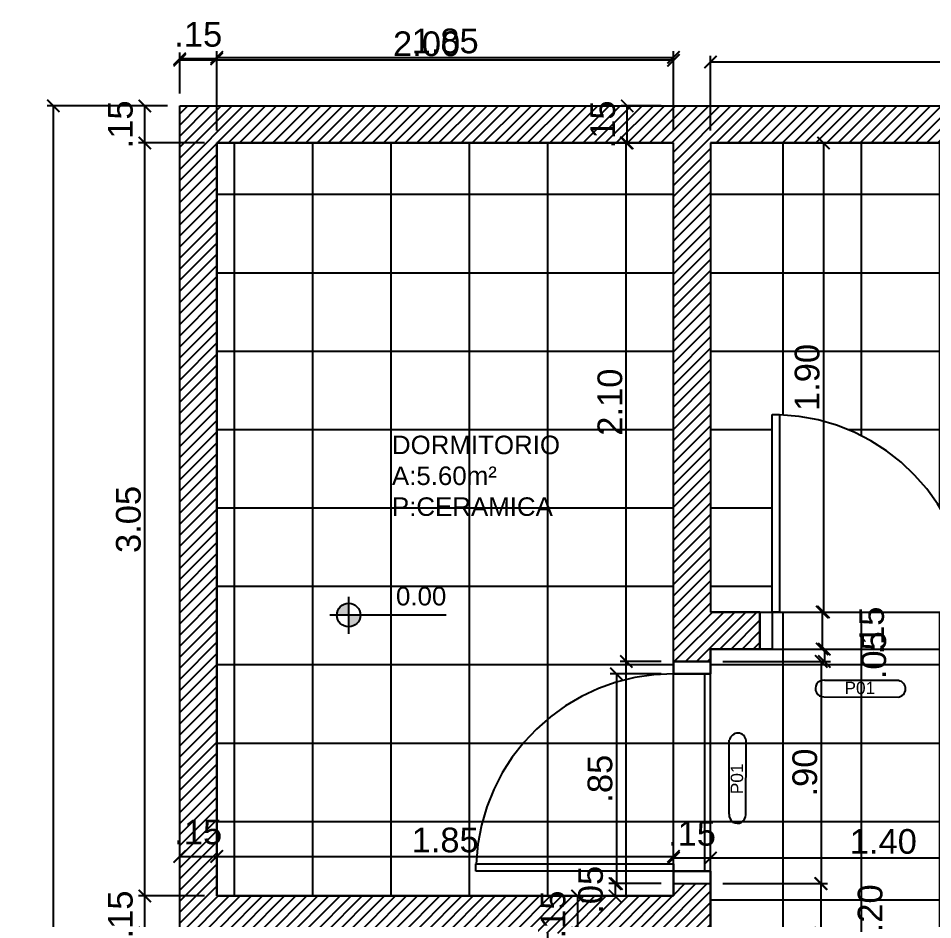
# Model space of a CAD drawing. Header units: millimetres. Extents: x 1336 to 452562, y -55875 to 2212.
# Drawn here: x 452533.615 to 452537.319, y -55857.214 to -55853.563 of the extents above; entities that cross this region are included whole.
import ezdxf

# ---------------------------------------------------------------- set-up
doc = ezdxf.new("R2010")
doc.units = ezdxf.units.MM
doc.linetypes.add('DASHED2', pattern=[9.525, 6.35, -3.175])
for name, color, linetype in [('A_0.1', 1, 'Continuous'), ('A_0.3', 3, 'Continuous'), ('A_0.5', 5, 'Continuous'), ('B_Cotas                 11', 11, 'Continuous'), ('B_Projecao P       153', 153, 'DASHED2'), ('Z_ARQ-TEXTO3', 7, 'Continuous')]:
    doc.layers.add(name, color=color, linetype=linetype)
doc.styles.add('Annotative', font='arial.ttf')
doc.styles.add('Romans', font='aehalf.shx')
doc.dimstyles.new('1-50', dxfattribs={"dimscale": 0.5, "dimtxt": 0.2, "dimasz": 0.1, "dimexe": 0.05, "dimexo": 0.1, "dimgap": 0.03, "dimtad": 1, "dimzin": 5, "dimdsep": 46, "dimtxsty": 'Annotative', "dimblk": 'ARCHTICK', "dimcen": 0, "dimclrd": 256, "dimclre": 256, "dimclrt": 250, "dimadec": 0, "dimazin": 0, "dimtfac": 1, "dimtofl": 0, "dimtmove": 2, "dimatfit": 3, "dimldrblk": 'ARCHTICK', "dimfxl": 0.04, "dimtolj": 1, "dimtzin": 1, "dimarcsym": 0})
pattern_1 = [(0, (451180.03478, -57487.49628), (0, 0.3175), []), (90, (451180.03478, -57487.49628), (-0.3175, 2e-17), [])]

# ---------------------------------------------------------------- blocks, each defined once
blk = doc.blocks.new('Porta 80cm')
at = {"layer": 'A_0.1'}
for p, q in [((1345.7613, 1623.4302), (1346.5613, 1623.4302)), ((1345.7613, 1623.2802), (1346.5613, 1623.2802))]:
    blk.add_line(p, q, dxfattribs=at)
at = {"layer": 'A_0.3'}
for p, q in [((1345.7613, 1623.4302), (1345.7613, 1624.2302)), ((1345.7913, 1624.2302), (1345.7913, 1623.4302))]:
    blk.add_line(p, q, dxfattribs=at)
for points in [[(1345.7113, 1623.4302), (1345.7613, 1623.4302), (1345.7613, 1623.2802), (1345.7113, 1623.2802)], [(1346.6113, 1623.4302), (1346.5613, 1623.4302), (1346.5613, 1623.2802), (1346.6113, 1623.2802)]]:
    blk.add_lwpolyline(points, dxfattribs=at)
at = {"layer": 'B_Projecao P       153'}
blk.add_arc((1345.7613, 1623.4302), 0.8, 0, 87.8509, dxfattribs=at)
blk = doc.blocks.new('Porta C')
at = {"layer": 'A_0.3'}
for p, q in [((1352.0113, 1630.3602), (1352.0113, 1630.3302)), ((1352.8113, 1630.3302), (1352.8113, 1630.3602))]:
    blk.add_line(p, q, dxfattribs=at)
at = {"layer": 'A_0.5', "xscale": -1, "rotation": 270}
blk.add_blockref('Porta 80cm', (-271.4189, 284.5689), dxfattribs=at)
blk = doc.blocks.new('Nivel Piso')
at = {"layer": 'B_Cotas                 11'}
h = blk.add_hatch(color=256, dxfattribs=at)
h.dxf.hatch_style = 1
h.paths.add_polyline_path([(735.288, 589.905, 0.414214), (734.331, 588.949), (735.288, 588.949)])
h.paths.add_polyline_path([(736.244, 588.949), (735.288, 588.949), (735.288, 587.992, 0.414214)])
for p, q in [((735.288, 590.418), (735.288, 587.433)), ((743.199, 588.949), (733.772, 588.949))]:
    blk.add_line(p, q, dxfattribs=at)
blk.add_circle((735.288, 588.949), 0.956, dxfattribs=at)
blk = doc.blocks.new('_ArchTick')
at = {"color": 0, "linetype": 'ByBlock', "const_width": 0.15}
blk.add_lwpolyline([(-0.5, -0.5), (0.5, 0.5)], dxfattribs=at)
blk = doc.blocks.new('*D678')
at = {"layer": 'A_0.1', "lineweight": -2, "transparency": 16777216}
for p, q in [((452534.3686, -55857.1181), (452534.1021, -55857.1181)), ((452534.1271, -55857.2681), (452534.1271, -55857.1181)), ((452534.3686, -55857.2681), (452534.1021, -55857.2681))]:
    blk.add_line(p, q, dxfattribs=at)
at = {"layer": 'Defpoints', "color": 0, "transparency": 16777216}
for p in [(452534.1271, -55857.1181), (452534.4186, -55857.1181), (452534.4186, -55857.2681)]:
    blk.add_point(p, dxfattribs=at)
at = {"layer": 'A_0.1', "lineweight": -2, "transparency": 16777216, "xscale": 0.05, "yscale": 0.05, "zscale": 0.05}
for p, rotation in [((452534.1271, -55857.1181), 90), ((452534.1271, -55857.2681), 270)]:
    blk.add_blockref('_ArchTick', p, dxfattribs=dict(at, rotation=rotation))
at = {"layer": 'A_0.1', "color": 250, "transparency": 16777216, "insert": (452534.0285, -55857.1931), "char_height": 0.1, "attachment_point": 5, "rotation": 90, "style": 'Annotative'}
blk.add_mtext('\\A1;.15', dxfattribs=at)
blk = doc.blocks.new('*D679')
at = {"layer": 'A_0.1', "lineweight": -2, "transparency": 16777216}
for p, q in [((452534.3686, -55854.0681), (452534.1021, -55854.0681)), ((452534.1271, -55857.1181), (452534.1271, -55854.0681)), ((452534.3686, -55857.1181), (452534.1021, -55857.1181))]:
    blk.add_line(p, q, dxfattribs=at)
at = {"layer": 'Defpoints', "color": 0, "transparency": 16777216}
for p in [(452534.1271, -55854.0681), (452534.4186, -55854.0681), (452534.4186, -55857.1181)]:
    blk.add_point(p, dxfattribs=at)
at = {"layer": 'A_0.1', "lineweight": -2, "transparency": 16777216, "xscale": 0.05, "yscale": 0.05, "zscale": 0.05}
for p, rotation in [((452534.1271, -55854.0681), 90), ((452534.1271, -55857.1181), 270)]:
    blk.add_blockref('_ArchTick', p, dxfattribs=dict(at, rotation=rotation))
at = {"layer": 'A_0.1', "color": 250, "transparency": 16777216, "insert": (452534.061, -55855.5931), "char_height": 0.1, "attachment_point": 5, "rotation": 90, "style": 'Annotative'}
blk.add_mtext('\\A1;3.05', dxfattribs=at)
blk = doc.blocks.new('*D680')
at = {"layer": 'A_0.1', "lineweight": -2, "transparency": 16777216}
for p, q in [((452534.2186, -55853.9181), (452534.1021, -55853.9181)), ((452534.1271, -55854.0681), (452534.1271, -55853.9181)), ((452534.3686, -55854.0681), (452534.1021, -55854.0681))]:
    blk.add_line(p, q, dxfattribs=at)
at = {"layer": 'Defpoints', "color": 0, "transparency": 16777216}
for p in [(452534.1271, -55853.9181), (452534.2686, -55853.9181), (452534.4186, -55854.0681)]:
    blk.add_point(p, dxfattribs=at)
at = {"layer": 'A_0.1', "lineweight": -2, "transparency": 16777216, "xscale": 0.05, "yscale": 0.05, "zscale": 0.05}
for p, rotation in [((452534.1271, -55853.9181), 90), ((452534.1271, -55854.0681), 270)]:
    blk.add_blockref('_ArchTick', p, dxfattribs=dict(at, rotation=rotation))
at = {"layer": 'A_0.1', "color": 250, "transparency": 16777216, "insert": (452534.0285, -55853.9931), "char_height": 0.1, "attachment_point": 5, "rotation": 90, "style": 'Annotative'}
blk.add_mtext('\\A1;.15', dxfattribs=at)
blk = doc.blocks.new('*D681')
at = {"layer": 'A_0.1', "lineweight": -2, "transparency": 16777216}
for p, q in [((452534.2186, -55853.9181), (452533.7313, -55853.9181)), ((452533.7563, -55853.9181), (452533.7563, -55864.2161)), ((452534.2186, -55864.2161), (452533.7313, -55864.2161))]:
    blk.add_line(p, q, dxfattribs=at)
at = {"layer": 'Defpoints', "color": 0, "transparency": 16777216}
for p in [(452534.2686, -55853.9181), (452533.7563, -55864.2161), (452534.2686, -55864.2161)]:
    blk.add_point(p, dxfattribs=at)
at = {"layer": 'A_0.1', "lineweight": -2, "transparency": 16777216, "xscale": 0.05, "yscale": 0.05, "zscale": 0.05}
for p, rotation in [((452533.7563, -55853.9181), 90), ((452533.7563, -55864.2161), 270)]:
    blk.add_blockref('_ArchTick', p, dxfattribs=dict(at, rotation=rotation))
at = {"layer": 'A_0.1', "color": 250, "transparency": 16777216, "insert": (452533.6803, -55859.3749), "char_height": 0.1, "attachment_point": 5, "rotation": 90, "style": 'Annotative'}
blk.add_mtext('\\A1;10.30', dxfattribs=at)
blk = doc.blocks.new('*D682')
at = {"layer": 'A_0.1', "lineweight": -2, "transparency": 16777216}
for p, q in [((452534.4186, -55854.0181), (452534.4186, -55853.6967)), ((452536.2686, -55854.0181), (452536.2686, -55853.6967)), ((452534.4186, -55853.7217), (452536.2686, -55853.7217))]:
    blk.add_line(p, q, dxfattribs=at)
at = {"layer": 'Defpoints', "color": 0, "transparency": 16777216}
for p in [(452536.2686, -55853.7217), (452534.4186, -55854.0681), (452536.2686, -55854.0681)]:
    blk.add_point(p, dxfattribs=at)
at = {"layer": 'A_0.1', "lineweight": -2, "transparency": 16777216, "xscale": 0.05, "yscale": 0.05, "zscale": 0.05, "rotation": 180}
blk.add_blockref('_ArchTick', (452534.4186, -55853.7217), dxfattribs=at)
at = {"layer": 'A_0.1', "lineweight": -2, "transparency": 16777216, "xscale": 0.05, "yscale": 0.05, "zscale": 0.05}
blk.add_blockref('_ArchTick', (452536.2686, -55853.7217), dxfattribs=at)
at = {"layer": 'A_0.1', "color": 250, "transparency": 16777216, "insert": (452535.3436, -55853.6557), "char_height": 0.1, "attachment_point": 5, "style": 'Annotative'}
blk.add_mtext('\\A1;1.85', dxfattribs=at)
blk = doc.blocks.new('*D683')
at = {"layer": 'A_0.1', "lineweight": -2, "transparency": 16777216}
for p, q in [((452534.2686, -55853.8681), (452534.2686, -55853.7025)), ((452534.4186, -55853.7275), (452534.2686, -55853.7275)), ((452534.4186, -55853.8681), (452534.4186, -55853.7025))]:
    blk.add_line(p, q, dxfattribs=at)
at = {"layer": 'Defpoints', "color": 0, "transparency": 16777216}
for p in [(452534.2686, -55853.7275), (452534.2686, -55853.9181), (452534.4186, -55853.9181)]:
    blk.add_point(p, dxfattribs=at)
at = {"layer": 'A_0.1', "lineweight": -2, "transparency": 16777216, "xscale": 0.05, "yscale": 0.05, "zscale": 0.05, "rotation": 180}
blk.add_blockref('_ArchTick', (452534.2686, -55853.7275), dxfattribs=at)
at = {"layer": 'A_0.1', "lineweight": -2, "transparency": 16777216, "xscale": 0.05, "yscale": 0.05, "zscale": 0.05}
blk.add_blockref('_ArchTick', (452534.4186, -55853.7275), dxfattribs=at)
at = {"layer": 'A_0.1', "color": 250, "transparency": 16777216, "insert": (452534.3436, -55853.6289), "char_height": 0.1, "attachment_point": 5, "style": 'Annotative'}
blk.add_mtext('\\A1;.15', dxfattribs=at)
blk = doc.blocks.new('*D684')
at = {"layer": 'A_0.1', "lineweight": -2, "transparency": 16777216}
for p, q in [((452534.2686, -55853.8681), (452534.2686, -55853.7082)), ((452536.2686, -55853.7332), (452534.2686, -55853.7332)), ((452536.2686, -55853.8681), (452536.2686, -55853.7082))]:
    blk.add_line(p, q, dxfattribs=at)
at = {"layer": 'Defpoints', "color": 0, "transparency": 16777216}
for p in [(452534.2686, -55853.7332), (452534.2686, -55853.9181), (452536.2686, -55853.9181)]:
    blk.add_point(p, dxfattribs=at)
at = {"layer": 'A_0.1', "lineweight": -2, "transparency": 16777216, "xscale": 0.05, "yscale": 0.05, "zscale": 0.05, "rotation": 180}
blk.add_blockref('_ArchTick', (452534.2686, -55853.7332), dxfattribs=at)
at = {"layer": 'A_0.1', "lineweight": -2, "transparency": 16777216, "xscale": 0.05, "yscale": 0.05, "zscale": 0.05}
blk.add_blockref('_ArchTick', (452536.2686, -55853.7332), dxfattribs=at)
at = {"layer": 'A_0.1', "color": 250, "transparency": 16777216, "insert": (452535.2686, -55853.6671), "char_height": 0.1, "attachment_point": 5, "style": 'Annotative'}
blk.add_mtext('\\A1;2.00', dxfattribs=at)
blk = doc.blocks.new('*D696')
at = {"layer": 'A_0.1', "lineweight": -2, "transparency": 16777216}
for p, q in [((452536.4186, -55854.0181), (452536.4186, -55853.7152)), ((452539.8186, -55854.0181), (452539.8186, -55853.7152)), ((452536.4186, -55853.7402), (452539.8186, -55853.7402))]:
    blk.add_line(p, q, dxfattribs=at)
at = {"layer": 'Defpoints', "color": 0, "transparency": 16777216}
for p in [(452539.8186, -55853.7402), (452536.4186, -55854.0681), (452539.8186, -55854.0681)]:
    blk.add_point(p, dxfattribs=at)
at = {"layer": 'A_0.1', "lineweight": -2, "transparency": 16777216, "xscale": 0.05, "yscale": 0.05, "zscale": 0.05, "rotation": 180}
blk.add_blockref('_ArchTick', (452536.4186, -55853.7402), dxfattribs=at)
at = {"layer": 'A_0.1', "lineweight": -2, "transparency": 16777216, "xscale": 0.05, "yscale": 0.05, "zscale": 0.05}
blk.add_blockref('_ArchTick', (452539.8186, -55853.7402), dxfattribs=at)
at = {"layer": 'A_0.1', "color": 250, "transparency": 16777216, "insert": (452538.1186, -55853.6741), "char_height": 0.1, "attachment_point": 5, "style": 'Annotative'}
blk.add_mtext('\\A1;3.40', dxfattribs=at)
blk = doc.blocks.new('*D637')
at = {"layer": 'A_0.1', "lineweight": -2, "transparency": 16777216}
for p, q in [((452534.2686, -55857.0681), (452534.2686, -55856.9329)), ((452534.2686, -55856.9579), (452534.4186, -55856.9579)), ((452534.4186, -55857.0681), (452534.4186, -55856.9329))]:
    blk.add_line(p, q, dxfattribs=at)
at = {"layer": 'Defpoints', "color": 0, "transparency": 16777216}
for p in [(452534.4186, -55856.9579), (452534.2686, -55857.1181), (452534.4186, -55857.1181)]:
    blk.add_point(p, dxfattribs=at)
at = {"layer": 'A_0.1', "lineweight": -2, "transparency": 16777216, "xscale": 0.05, "yscale": 0.05, "zscale": 0.05, "rotation": 180}
blk.add_blockref('_ArchTick', (452534.2686, -55856.9579), dxfattribs=at)
at = {"layer": 'A_0.1', "lineweight": -2, "transparency": 16777216, "xscale": 0.05, "yscale": 0.05, "zscale": 0.05}
blk.add_blockref('_ArchTick', (452534.4186, -55856.9579), dxfattribs=at)
at = {"layer": 'A_0.1', "color": 250, "transparency": 16777216, "insert": (452534.3436, -55856.8593), "char_height": 0.1, "attachment_point": 5, "style": 'Annotative'}
blk.add_mtext('\\A1;.15', dxfattribs=at)
blk = doc.blocks.new('*D698')
at = {"layer": 'A_0.1', "lineweight": -2, "transparency": 16777216}
for p, q in [((452534.4186, -55857.0681), (452534.4186, -55856.9329)), ((452534.4186, -55856.9579), (452536.2686, -55856.9579)), ((452536.2686, -55857.0681), (452536.2686, -55856.9329))]:
    blk.add_line(p, q, dxfattribs=at)
at = {"layer": 'Defpoints', "color": 0, "transparency": 16777216}
for p in [(452536.2686, -55856.9579), (452534.4186, -55857.1181), (452536.2686, -55857.1181)]:
    blk.add_point(p, dxfattribs=at)
at = {"layer": 'A_0.1', "lineweight": -2, "transparency": 16777216, "xscale": 0.05, "yscale": 0.05, "zscale": 0.05, "rotation": 180}
blk.add_blockref('_ArchTick', (452534.4186, -55856.9579), dxfattribs=at)
at = {"layer": 'A_0.1', "lineweight": -2, "transparency": 16777216, "xscale": 0.05, "yscale": 0.05, "zscale": 0.05}
blk.add_blockref('_ArchTick', (452536.2686, -55856.9579), dxfattribs=at)
at = {"layer": 'A_0.1', "color": 250, "transparency": 16777216, "insert": (452535.3436, -55856.8918), "char_height": 0.1, "attachment_point": 5, "style": 'Annotative'}
blk.add_mtext('\\A1;1.85', dxfattribs=at)
blk = doc.blocks.new('*D699')
at = {"layer": 'A_0.1', "lineweight": -2, "transparency": 16777216}
for p, q in [((452536.2686, -55857.0681), (452536.2686, -55856.9387)), ((452536.4186, -55857.0681), (452536.4186, -55856.9387)), ((452536.2686, -55856.9637), (452536.4186, -55856.9637))]:
    blk.add_line(p, q, dxfattribs=at)
at = {"layer": 'Defpoints', "color": 0, "transparency": 16777216}
for p in [(452536.4186, -55856.9637), (452536.2686, -55857.1181), (452536.4186, -55857.1181)]:
    blk.add_point(p, dxfattribs=at)
at = {"layer": 'A_0.1', "lineweight": -2, "transparency": 16777216, "xscale": 0.05, "yscale": 0.05, "zscale": 0.05, "rotation": 180}
blk.add_blockref('_ArchTick', (452536.2686, -55856.9637), dxfattribs=at)
at = {"layer": 'A_0.1', "lineweight": -2, "transparency": 16777216, "xscale": 0.05, "yscale": 0.05, "zscale": 0.05}
blk.add_blockref('_ArchTick', (452536.4186, -55856.9637), dxfattribs=at)
at = {"layer": 'A_0.1', "color": 250, "transparency": 16777216, "insert": (452536.3436, -55856.8652), "char_height": 0.1, "attachment_point": 5, "style": 'Annotative'}
blk.add_mtext('\\A1;.15', dxfattribs=at)
blk = doc.blocks.new('*D700')
at = {"layer": 'A_0.1', "lineweight": -2, "transparency": 16777216}
for p, q in [((452536.4186, -55857.0681), (452536.4186, -55856.9387)), ((452537.8186, -55857.0681), (452537.8186, -55856.9387)), ((452536.4186, -55856.9637), (452537.8186, -55856.9637))]:
    blk.add_line(p, q, dxfattribs=at)
at = {"layer": 'Defpoints', "color": 0, "transparency": 16777216}
for p in [(452537.8186, -55856.9637), (452536.4186, -55857.1181), (452537.8186, -55857.1181)]:
    blk.add_point(p, dxfattribs=at)
at = {"layer": 'A_0.1', "lineweight": -2, "transparency": 16777216, "xscale": 0.05, "yscale": 0.05, "zscale": 0.05, "rotation": 180}
blk.add_blockref('_ArchTick', (452536.4186, -55856.9637), dxfattribs=at)
at = {"layer": 'A_0.1', "lineweight": -2, "transparency": 16777216, "xscale": 0.05, "yscale": 0.05, "zscale": 0.05}
blk.add_blockref('_ArchTick', (452537.8186, -55856.9637), dxfattribs=at)
at = {"layer": 'A_0.1', "color": 250, "transparency": 16777216, "insert": (452537.1186, -55856.8977), "char_height": 0.1, "attachment_point": 5, "style": 'Annotative'}
blk.add_mtext('\\A1;1.40', dxfattribs=at)
blk = doc.blocks.new('*D713')
at = {"layer": 'A_0.1', "lineweight": -2, "transparency": 16777216}
for p, q in [((452536.2186, -55853.9181), (452536.0562, -55853.9181)), ((452536.0812, -55854.0681), (452536.0812, -55853.9181)), ((452536.2186, -55854.0681), (452536.0562, -55854.0681))]:
    blk.add_line(p, q, dxfattribs=at)
at = {"layer": 'Defpoints', "color": 0, "transparency": 16777216}
for p in [(452536.0812, -55853.9181), (452536.2686, -55853.9181), (452536.2686, -55854.0681)]:
    blk.add_point(p, dxfattribs=at)
at = {"layer": 'A_0.1', "lineweight": -2, "transparency": 16777216, "xscale": 0.05, "yscale": 0.05, "zscale": 0.05}
for p, rotation in [((452536.0812, -55853.9181), 90), ((452536.0812, -55854.0681), 270)]:
    blk.add_blockref('_ArchTick', p, dxfattribs=dict(at, rotation=rotation))
at = {"layer": 'A_0.1', "color": 250, "transparency": 16777216, "insert": (452535.9827, -55853.9931), "char_height": 0.1, "attachment_point": 5, "rotation": 90, "style": 'Annotative'}
blk.add_mtext('\\A1;.15', dxfattribs=at)
blk = doc.blocks.new('*D714')
at = {"layer": 'A_0.1', "lineweight": -2, "transparency": 16777216}
for p, q in [((452536.2186, -55854.0681), (452536.0525, -55854.0681)), ((452536.0775, -55856.1681), (452536.0775, -55854.0681)), ((452536.2186, -55856.1681), (452536.0525, -55856.1681))]:
    blk.add_line(p, q, dxfattribs=at)
at = {"layer": 'Defpoints', "color": 0, "transparency": 16777216}
for p in [(452536.0775, -55854.0681), (452536.2686, -55854.0681), (452536.2686, -55856.1681)]:
    blk.add_point(p, dxfattribs=at)
at = {"layer": 'A_0.1', "lineweight": -2, "transparency": 16777216, "xscale": 0.05, "yscale": 0.05, "zscale": 0.05}
for p, rotation in [((452536.0775, -55854.0681), 90), ((452536.0775, -55856.1681), 270)]:
    blk.add_blockref('_ArchTick', p, dxfattribs=dict(at, rotation=rotation))
at = {"layer": 'A_0.1', "color": 250, "transparency": 16777216, "insert": (452536.0115, -55855.1181), "char_height": 0.1, "attachment_point": 5, "rotation": 90, "style": 'Annotative'}
blk.add_mtext('\\A1;2.10', dxfattribs=at)
blk = doc.blocks.new('*D715')
at = {"layer": 'A_0.1', "lineweight": -2, "transparency": 16777216}
for p, q in [((452536.2186, -55856.2181), (452536.0123, -55856.2181)), ((452536.0373, -55856.2181), (452536.0373, -55857.0681)), ((452536.2186, -55857.0681), (452536.0123, -55857.0681))]:
    blk.add_line(p, q, dxfattribs=at)
at = {"layer": 'Defpoints', "color": 0, "transparency": 16777216}
for p in [(452536.2686, -55856.2181), (452536.0373, -55857.0681), (452536.2686, -55857.0681)]:
    blk.add_point(p, dxfattribs=at)
at = {"layer": 'A_0.1', "lineweight": -2, "transparency": 16777216, "xscale": 0.05, "yscale": 0.05, "zscale": 0.05}
for p, rotation in [((452536.0373, -55856.2181), 90), ((452536.0373, -55857.0681), 270)]:
    blk.add_blockref('_ArchTick', p, dxfattribs=dict(at, rotation=rotation))
at = {"layer": 'A_0.1', "color": 250, "transparency": 16777216, "insert": (452535.9713, -55856.6431), "char_height": 0.1, "attachment_point": 5, "rotation": 90, "style": 'Annotative'}
blk.add_mtext('\\A1;.85', dxfattribs=at)
blk = doc.blocks.new('*D716')
at = {"layer": 'A_0.1', "lineweight": -2, "transparency": 16777216}
for p, q in [((452536.2186, -55857.0681), (452536.0067, -55857.0681)), ((452536.0317, -55857.0681), (452536.0317, -55857.1181)), ((452536.2186, -55857.1181), (452536.0067, -55857.1181))]:
    blk.add_line(p, q, dxfattribs=at)
at = {"layer": 'Defpoints', "color": 0, "transparency": 16777216}
for p in [(452536.2686, -55857.0681), (452536.0317, -55857.1181), (452536.2686, -55857.1181)]:
    blk.add_point(p, dxfattribs=at)
at = {"layer": 'A_0.1', "lineweight": -2, "transparency": 16777216, "xscale": 0.05, "yscale": 0.05, "zscale": 0.05}
for p, rotation in [((452536.0317, -55857.0681), 90), ((452536.0317, -55857.1181), 270)]:
    blk.add_blockref('_ArchTick', p, dxfattribs=dict(at, rotation=rotation))
at = {"layer": 'A_0.1', "color": 250, "transparency": 16777216, "insert": (452535.9332, -55857.0931), "char_height": 0.1, "attachment_point": 5, "rotation": 90, "style": 'Annotative'}
blk.add_mtext('\\A1;.05', dxfattribs=at)
blk = doc.blocks.new('*D717')
at = {"layer": 'A_0.1', "lineweight": -2, "transparency": 16777216}
for p, q in [((452536.2186, -55857.1181), (452535.8548, -55857.1181)), ((452535.8798, -55857.1181), (452535.8798, -55857.2681)), ((452536.2186, -55857.2681), (452535.8548, -55857.2681))]:
    blk.add_line(p, q, dxfattribs=at)
at = {"layer": 'Defpoints', "color": 0, "transparency": 16777216}
for p in [(452536.2686, -55857.1181), (452535.8798, -55857.2681), (452536.2686, -55857.2681)]:
    blk.add_point(p, dxfattribs=at)
at = {"layer": 'A_0.1', "lineweight": -2, "transparency": 16777216, "xscale": 0.05, "yscale": 0.05, "zscale": 0.05}
for p, rotation in [((452535.8798, -55857.1181), 90), ((452535.8798, -55857.2681), 270)]:
    blk.add_blockref('_ArchTick', p, dxfattribs=dict(at, rotation=rotation))
at = {"layer": 'A_0.1', "color": 250, "transparency": 16777216, "insert": (452535.7813, -55857.1931), "char_height": 0.1, "attachment_point": 5, "rotation": 90, "style": 'Annotative'}
blk.add_mtext('\\A1;.15', dxfattribs=at)
blk = doc.blocks.new('*D725')
at = {"layer": 'A_0.1', "lineweight": -2, "transparency": 16777216}
for p, q in [((452536.4686, -55854.0681), (452536.9014, -55854.0681)), ((452536.8764, -55854.0681), (452536.8764, -55855.9681)), ((452536.4686, -55855.9681), (452536.9014, -55855.9681))]:
    blk.add_line(p, q, dxfattribs=at)
at = {"layer": 'Defpoints', "color": 0, "transparency": 16777216}
for p in [(452536.4186, -55854.0681), (452536.4186, -55855.9681), (452536.8764, -55855.9681)]:
    blk.add_point(p, dxfattribs=at)
at = {"layer": 'A_0.1', "lineweight": -2, "transparency": 16777216, "xscale": 0.05, "yscale": 0.05, "zscale": 0.05}
for p, rotation in [((452536.8764, -55854.0681), 90), ((452536.8764, -55855.9681), 270)]:
    blk.add_blockref('_ArchTick', p, dxfattribs=dict(at, rotation=rotation))
at = {"layer": 'A_0.1', "color": 250, "transparency": 16777216, "insert": (452536.8103, -55855.0181), "char_height": 0.1, "attachment_point": 5, "rotation": 90, "style": 'Annotative'}
blk.add_mtext('\\A1;1.90', dxfattribs=at)
blk = doc.blocks.new('*D726')
at = {"layer": 'A_0.1', "lineweight": -2, "transparency": 16777216}
for p, q in [((452536.4686, -55855.9681), (452536.896, -55855.9681)), ((452536.871, -55855.9681), (452536.871, -55856.1181)), ((452536.4686, -55856.1181), (452536.896, -55856.1181))]:
    blk.add_line(p, q, dxfattribs=at)
at = {"layer": 'Defpoints', "color": 0, "transparency": 16777216}
for p in [(452536.4186, -55855.9681), (452536.4186, -55856.1181), (452536.871, -55856.1181)]:
    blk.add_point(p, dxfattribs=at)
at = {"layer": 'A_0.1', "lineweight": -2, "transparency": 16777216, "xscale": 0.05, "yscale": 0.05, "zscale": 0.05}
for p, rotation in [((452536.871, -55855.9681), 90), ((452536.871, -55856.1181), 270)]:
    blk.add_blockref('_ArchTick', p, dxfattribs=dict(at, rotation=rotation))
at = {"layer": 'A_0.1', "color": 250, "transparency": 16777216, "insert": (452537.0717, -55856.0431), "char_height": 0.1, "attachment_point": 5, "rotation": 90, "style": 'Annotative'}
blk.add_mtext('\\A1;.15', dxfattribs=at)
blk = doc.blocks.new('*D727')
at = {"layer": 'A_0.1', "lineweight": -2, "transparency": 16777216}
for p, q in [((452536.4686, -55856.1181), (452536.9048, -55856.1181)), ((452536.8798, -55856.1181), (452536.8798, -55856.1681)), ((452536.4686, -55856.1681), (452536.9048, -55856.1681))]:
    blk.add_line(p, q, dxfattribs=at)
at = {"layer": 'Defpoints', "color": 0, "transparency": 16777216}
for p in [(452536.4186, -55856.1181), (452536.4186, -55856.1681), (452536.8798, -55856.1681)]:
    blk.add_point(p, dxfattribs=at)
at = {"layer": 'A_0.1', "lineweight": -2, "transparency": 16777216, "xscale": 0.05, "yscale": 0.05, "zscale": 0.05}
for p, rotation in [((452536.8798, -55856.1181), 90), ((452536.8798, -55856.1681), 270)]:
    blk.add_blockref('_ArchTick', p, dxfattribs=dict(at, rotation=rotation))
at = {"layer": 'A_0.1', "color": 250, "transparency": 16777216, "insert": (452537.0805, -55856.1431), "char_height": 0.1, "attachment_point": 5, "rotation": 90, "style": 'Annotative'}
blk.add_mtext('\\A1;.05', dxfattribs=at)
blk = doc.blocks.new('*D728')
at = {"layer": 'A_0.1', "lineweight": -2, "transparency": 16777216}
for p, q in [((452536.4686, -55856.1681), (452536.892, -55856.1681)), ((452536.867, -55856.1681), (452536.867, -55857.0681)), ((452536.4686, -55857.0681), (452536.892, -55857.0681))]:
    blk.add_line(p, q, dxfattribs=at)
at = {"layer": 'Defpoints', "color": 0, "transparency": 16777216}
for p in [(452536.4186, -55856.1681), (452536.4186, -55857.0681), (452536.867, -55857.0681)]:
    blk.add_point(p, dxfattribs=at)
at = {"layer": 'A_0.1', "lineweight": -2, "transparency": 16777216, "xscale": 0.05, "yscale": 0.05, "zscale": 0.05}
for p, rotation in [((452536.867, -55856.1681), 90), ((452536.867, -55857.0681), 270)]:
    blk.add_blockref('_ArchTick', p, dxfattribs=dict(at, rotation=rotation))
at = {"layer": 'A_0.1', "color": 250, "transparency": 16777216, "insert": (452536.8009, -55856.6181), "char_height": 0.1, "attachment_point": 5, "rotation": 90, "style": 'Annotative'}
blk.add_mtext('\\A1;.90', dxfattribs=at)
blk = doc.blocks.new('*D729')
at = {"layer": 'A_0.1', "lineweight": -2, "transparency": 16777216}
for p, q in [((452536.4686, -55857.0681), (452536.8898, -55857.0681)), ((452536.8648, -55857.0681), (452536.8648, -55857.2681)), ((452536.4686, -55857.2681), (452536.8898, -55857.2681))]:
    blk.add_line(p, q, dxfattribs=at)
at = {"layer": 'Defpoints', "color": 0, "transparency": 16777216}
for p in [(452536.4186, -55857.0681), (452536.4186, -55857.2681), (452536.8648, -55857.2681)]:
    blk.add_point(p, dxfattribs=at)
at = {"layer": 'A_0.1', "lineweight": -2, "transparency": 16777216, "xscale": 0.05, "yscale": 0.05, "zscale": 0.05}
for p, rotation in [((452536.8648, -55857.0681), 90), ((452536.8648, -55857.2681), 270)]:
    blk.add_blockref('_ArchTick', p, dxfattribs=dict(at, rotation=rotation))
at = {"layer": 'A_0.1', "color": 250, "transparency": 16777216, "insert": (452537.0655, -55857.1681), "char_height": 0.1, "attachment_point": 5, "rotation": 90, "style": 'Annotative'}
blk.add_mtext('\\A1;.20', dxfattribs=at)

msp = doc.modelspace()

# ---------------------------------------------------------------- hatches: boundary and pattern name
at = {"layer": 'A_0.1'}
h = msp.add_hatch(dxfattribs=at)
h.set_pattern_fill('ANSI31', color=1, scale=0.01)
h.set_pattern_definition([(45, (451184.40732, -57487.498295), (-0.0224506403, 0.0224506403), [])])
h.paths.add_polyline_path([(452534.4186, -55859.5681), (452535.7186, -55859.5681), (452535.7186, -55859.618), (452535.8686, -55859.6181), (452535.8686, -55859.5681), (452535.8686, -55859.5681), (452536.4186, -55859.5681), (452536.4186, -55859.4181), (452534.4186, -55859.4181), (452534.4186, -55857.2681), (452536.4186, -55857.2681), (452536.4186, -55857.0681), (452536.2686, -55857.0681), (452536.2686, -55857.1181), (452534.4186, -55857.1181), (452534.4186, -55854.0681), (452536.2686, -55854.0681), (452536.2686, -55856.1681), (452536.4186, -55856.1681), (452536.4186, -55856.1181), (452536.6186, -55856.1181), (452536.6186, -55855.9681), (452536.4186, -55855.9681), (452536.4186, -55854.0681), (452539.8186, -55854.0681), (452539.8186, -55857.1181), (452537.9686, -55857.1181), (452537.9686, -55855.9681), (452537.5186, -55855.9681), (452537.5186, -55856.1181), (452537.8186, -55856.1181), (452537.8186, -55858.4681), (452537.9686, -55858.4681), (452537.9686, -55857.2681), (452539.8186, -55857.2681), (452539.8186, -55859.4181), (452537.9686, -55859.4181), (452537.9686, -55859.3681), (452537.8186, -55859.3681), (452537.8186, -55859.4181), (452537.3186, -55859.4181), (452537.3186, -55859.5681), (452539.8186, -55859.5681), (452539.8186, -55862.9181), (452538.3412, -55862.9181), (452538.3412, -55863.0681), (452539.8186, -55863.0681), (452539.8186, -55864.1431), (452539.8186, -55864.2181), (452539.9686, -55864.2181), (452539.9686, -55864.217), (452539.9686, -55853.9181), (452534.2686, -55853.9181), (452534.2686, -55864.2181), (452534.2728, -55864.2181), (452534.4186, -55864.2181), (452534.4186, -55863.0681), (452536.8412, -55863.0681), (452536.8412, -55862.9181), (452535.8686, -55862.9181), (452535.8686, -55860.5181), (452535.7186, -55860.5181), (452535.7186, -55862.9181), (452534.4186, -55862.9181)])
h = msp.add_hatch(dxfattribs=at)
h.set_pattern_fill('NET', color=0, scale=0.1)
h.set_pattern_definition(pattern_1)
h.paths.add_polyline_path([(452536.4686, -55859.5681), (452536.4186, -55859.5681), (452535.8686, -55859.5681), (452535.8686, -55859.6181), (452535.8686, -55859.6681), (452535.8686, -55860.4681), (452535.8686, -55862.9181), (452536.8412, -55862.9181), (452538.3412, -55862.9181), (452538.7231, -55862.9181), (452538.7231, -55859.5681), (452537.3186, -55859.5681), (452537.2686, -55859.5681), (452537.2686, -55860.3681), (452537.2386, -55860.3681), (452537.2386, -55860.3676, -0.40327)])
h.paths.add_polyline_path([(452537.2386, -55859.5681), (452536.4686, -55859.5681, 0.40327), (452537.2386, -55860.3676)], flags=17)
h.paths.add_polyline_path([(452538.7231, -55854.0681), (452538.7231, -55857.1181), (452539.8186, -55857.1181), (452539.8186, -55854.0681)])
h.paths.add_polyline_path([(452537.4686, -55856.1181), (452537.4686, -55855.9681), (452536.6686, -55855.9681), (452536.6686, -55856.1181)])
h.paths.add_polyline_path([(452537.0686, -55859.4181), (452537.0686, -55858.4181), (452536.7686, -55858.4181), (452536.7686, -55859.4181)], flags=17)
h.paths.add_polyline_path([(452537.3686, -55858.1931), (452537.0686, -55858.1931), (452536.7686, -55858.1931), (452536.4686, -55858.1931), (452536.1686, -55858.1931), (452535.8686, -55858.1931), (452535.5686, -55858.1931), (452535.2686, -55858.1931), (452535.2686, -55858.4181), (452535.5686, -55858.4181), (452535.8686, -55858.4181), (452536.1686, -55858.4181), (452536.4686, -55858.4181), (452536.4686, -55859.4181), (452536.1686, -55859.4181), (452535.8686, -55859.4181), (452535.5686, -55859.4181), (452535.2686, -55859.4181), (452534.4186, -55859.4181), (452534.4186, -55857.2681), (452535.2686, -55857.2681), (452535.5686, -55857.2681), (452535.8686, -55857.2681), (452536.1686, -55857.2681), (452536.4686, -55857.2681), (452536.7686, -55857.2681), (452537.0686, -55857.2681), (452537.3686, -55857.2681), (452537.6686, -55857.2681), (452537.6686, -55858.1931)])
h.paths.add_polyline_path([(452538.7231, -55864.2181), (452538.7231, -55863.0681), (452538.3412, -55863.0681), (452534.4186, -55863.0681), (452534.4186, -55864.2181)])
h.paths.add_polyline_path([(452538.7231, -55863.0681), (452538.7231, -55864.2181), (452539.8186, -55864.2181), (452539.8186, -55864.0681), (452539.8186, -55863.0681)])
h.paths.add_polyline_path([(452537.656, -55861.3516), (452538.7472, -55861.3516), (452538.7472, -55860.9455), (452537.656, -55860.9455)], flags=9)
h.paths.add_polyline_path([(452538.6963, -55858.2989), (452539.386, -55858.2989), (452539.386, -55857.8931), (452538.6963, -55857.8931)], flags=9)
h.paths.add_polyline_path([(452537.704, -55855.2605), (452538.4225, -55855.2605), (452538.4225, -55854.8543), (452537.704, -55854.8543)], flags=9)
h.paths.add_polyline_path([(452535.1012, -55855.6225), (452535.8197, -55855.6225), (452535.8197, -55855.2163), (452535.1012, -55855.2163)], flags=9)
h.paths.add_polyline_path([(452536.783, -55863.7603), (452537.4726, -55863.7603), (452537.4726, -55863.3541), (452536.783, -55863.3541)], flags=24)
h = msp.add_hatch(dxfattribs=at)
h.set_pattern_fill('NET', color=0, scale=0.1)
h.set_pattern_definition(pattern_1)
h.paths.add_polyline_path([(452536.2686, -55857.1181), (452536.2686, -55857.0681), (452536.2686, -55857.0181), (452536.4186, -55857.0181), (452536.4186, -55857.1181), (452536.4186, -55857.2681), (452534.4186, -55857.2681), (452534.4186, -55858.9012), (452538.7231, -55858.9012), (452538.7231, -55857.2681), (452537.9686, -55857.2681), (452537.9686, -55858.4681), (452537.8186, -55858.4681), (452537.8186, -55856.1181), (452537.5186, -55856.1181), (452537.5186, -55855.9681), (452537.9686, -55855.9681), (452537.9686, -55857.1181), (452538.7231, -55857.1181), (452538.7231, -55854.0681), (452536.4186, -55854.0681), (452536.4186, -55855.9681), (452536.6186, -55855.9681), (452536.6186, -55856.1181), (452536.4186, -55856.1181), (452536.4186, -55856.1681), (452536.4186, -55856.2181), (452536.2686, -55856.2181), (452536.2686, -55854.0681), (452534.4186, -55854.0681), (452534.4186, -55857.1181)])
h.paths.add_polyline_path([(452536.6686, -55856.1181), (452536.6686, -55855.9681), (452536.6686, -55855.1681), (452536.6986, -55855.1681), (452536.6986, -55855.1687, -0.40327), (452537.4686, -55855.9681), (452537.4686, -55856.1181)], flags=16)
h.paths.add_polyline_path([(452535.2686, -55857.2681), (452535.5686, -55857.2681), (452535.8686, -55857.2681), (452536.1686, -55857.2681), (452536.4686, -55857.2681), (452536.7686, -55857.2681), (452537.0686, -55857.2681), (452537.3686, -55857.2681), (452537.6686, -55857.2681), (452537.6686, -55858.1931), (452537.3686, -55858.1931), (452537.0686, -55858.1931), (452536.7686, -55858.1931), (452536.4686, -55858.1931), (452536.1686, -55858.1931), (452535.8686, -55858.1931), (452535.5686, -55858.1931), (452535.2686, -55858.1931), (452535.2686, -55858.4181), (452535.5686, -55858.4181), (452535.8686, -55858.4181), (452536.1686, -55858.4181), (452536.4686, -55858.4181), (452536.7686, -55858.4181), (452537.0686, -55858.4181), (452537.0686, -55859.4181), (452536.7686, -55859.4181), (452536.4686, -55859.4181), (452536.1686, -55859.4181), (452535.8686, -55859.4181), (452535.5686, -55859.4181), (452535.2686, -55859.4181), (452534.4186, -55859.4181), (452534.4186, -55857.2681)])
h.paths.add_polyline_path([(452534.6511, -55858.424, -1), (452534.7467, -55858.424, -1)], flags=16)
h.paths.add_polyline_path([(452538.7231, -55858.9012), (452539.8186, -55858.9012), (452539.8186, -55857.2681), (452538.7231, -55857.2681)])
h.paths.add_polyline_path([(452539.8186, -55859.4181), (452539.8186, -55858.9012), (452538.7231, -55858.9012), (452538.7231, -55859.4181)])
h.paths.add_polyline_path([(452534.4186, -55858.9012), (452534.4186, -55859.4181), (452536.4186, -55859.4181), (452536.4186, -55859.5681), (452535.8686, -55859.5681), (452535.8686, -55859.6181), (452535.8686, -55859.6714), (452535.8686, -55860.4681), (452535.8686, -55862.9181), (452536.8412, -55862.9181), (452538.7231, -55862.9181), (452538.7231, -55859.5681), (452537.3186, -55859.5681), (452537.3186, -55859.4181), (452537.8186, -55859.4181), (452537.8186, -55859.3681), (452537.9686, -55859.3681), (452537.9686, -55859.4181), (452538.7231, -55859.4181), (452538.7231, -55858.9012)])
h.paths.add_polyline_path([(452537.2686, -55859.4181), (452537.2686, -55859.5681), (452537.2686, -55860.3681), (452537.2386, -55860.3681), (452537.2386, -55860.3676, -0.40327), (452536.4686, -55859.5681), (452536.4686, -55859.4181)], flags=16)
h.paths.add_polyline_path([(452538.6963, -55858.2989), (452539.386, -55858.2989), (452539.386, -55857.8931), (452538.6963, -55857.8931)], flags=9)
h.paths.add_polyline_path([(452537.704, -55855.2605), (452538.4225, -55855.2605), (452538.4225, -55854.8543), (452537.704, -55854.8543)], flags=24)
h.paths.add_polyline_path([(452535.1012, -55855.6225), (452535.8197, -55855.6225), (452535.8197, -55855.2163), (452535.1012, -55855.2163)], flags=24)
h.paths.add_polyline_path([(452537.656, -55861.3516), (452538.7472, -55861.3516), (452538.7472, -55860.9455), (452537.656, -55860.9455)], flags=9)
h = msp.add_hatch(dxfattribs=at)
h.set_pattern_fill('NET', color=0, scale=0.1)
h.set_pattern_definition(pattern_1)
h.paths.add_polyline_path([(452537.8186, -55858.9012), (452537.0686, -55858.9012), (452537.0686, -55859.4181), (452537.2686, -55859.4181), (452537.3186, -55859.4181), (452537.8186, -55859.4181), (452537.8186, -55859.3681), (452537.8186, -55859.3181)])
h.paths.add_polyline_path([(452537.0686, -55858.9012), (452536.7686, -55858.9012), (452536.7686, -55859.4181), (452537.0686, -55859.4181)])
h.paths.add_polyline_path([(452536.7686, -55858.9012), (452536.4686, -55858.9012), (452536.4686, -55859.4181), (452536.7686, -55859.4181)])
h.paths.add_polyline_path([(452536.4686, -55858.9012), (452536.1686, -55858.9012), (452536.1686, -55859.4181), (452536.4686, -55859.4181)])
h.paths.add_polyline_path([(452536.1686, -55858.9012), (452535.8686, -55858.9012), (452535.8686, -55859.4181), (452536.1686, -55859.4181)])
h.paths.add_polyline_path([(452535.5686, -55858.9012), (452535.2686, -55858.9012), (452535.2686, -55859.4181), (452535.5686, -55859.4181)])
h.paths.add_polyline_path([(452535.8686, -55858.9012), (452535.5686, -55858.9012), (452535.5686, -55859.4181), (452535.8686, -55859.4181)])
h.paths.add_polyline_path([(452535.8686, -55858.4181), (452535.5686, -55858.4181), (452535.5686, -55858.9012), (452535.8686, -55858.9012)])
h.paths.add_polyline_path([(452535.5686, -55858.4181), (452535.2686, -55858.4181), (452535.2686, -55858.9012), (452535.5686, -55858.9012)])
h.paths.add_polyline_path([(452535.2686, -55858.4931), (452534.8936, -55858.9012), (452535.2686, -55858.9012)], flags=17)
h.paths.add_polyline_path([(452535.2686, -55858.4931), (452534.4186, -55858.4931), (452534.4186, -55858.9012), (452534.8936, -55858.9012)])
h.paths.add_polyline_path([(452535.2686, -55858.9012), (452534.8936, -55858.9012), (452534.4186, -55859.4181), (452535.2686, -55859.4181)])
h.paths.add_polyline_path([(452534.8936, -55858.9012), (452534.4186, -55858.9012), (452534.4186, -55859.4181)], flags=17)
h.paths.add_polyline_path([(452534.4186, -55857.2681), (452534.4186, -55858.1931), (452535.2686, -55858.1931)])
h.paths.add_polyline_path([(452535.2686, -55857.2681), (452534.4186, -55857.2681), (452535.2686, -55858.1931)], flags=17)
h.paths.add_polyline_path([(452535.5686, -55857.2681), (452535.2686, -55857.2681), (452535.2686, -55858.1931), (452535.5686, -55858.1931)])
h.paths.add_polyline_path([(452535.8686, -55857.2681), (452535.5686, -55857.2681), (452535.5686, -55858.1931), (452535.8686, -55858.1931)])
h.paths.add_polyline_path([(452536.1686, -55857.2681), (452535.8686, -55857.2681), (452535.8686, -55858.1931), (452536.1686, -55858.1931)])
h.paths.add_polyline_path([(452536.4686, -55857.2681), (452536.1686, -55857.2681), (452536.1686, -55858.1931), (452536.4686, -55858.1931)])
h.paths.add_polyline_path([(452534.8157, -55858.4256), (452535.1183, -55858.4256), (452535.1183, -55858.271), (452534.8157, -55858.271)], flags=9)
h.paths.add_polyline_path([(452535.8333, -55858.6394), (452536.7328, -55858.6394), (452536.7328, -55858.2122), (452535.8333, -55858.2122)], flags=9)
h.paths.add_polyline_path([(452534.6267, -55858.2821), (452535.0903, -55858.2821), (452535.0903, -55858.1504), (452534.6267, -55858.1504)], flags=9)
h.paths.add_polyline_path([(452534.4143, -55858.5099), (452534.5456, -55858.5099), (452534.5456, -55858.3782), (452534.4143, -55858.3782)], flags=9)
h.paths.add_polyline_path([(452536.9397, -55857.3995), (452537.0213, -55857.3995), (452537.0213, -55857.2678), (452536.9397, -55857.2678)], flags=9)
h.paths.add_polyline_path([(452537.2409, -55857.3995), (452537.3225, -55857.3995), (452537.3225, -55857.2678), (452537.2409, -55857.2678)], flags=9)
h.paths.add_polyline_path([(452537.5338, -55857.3995), (452537.6154, -55857.3995), (452537.6154, -55857.2678), (452537.5338, -55857.2678)], flags=9)
h.paths.add_polyline_path([(452538.6963, -55858.2989), (452539.386, -55858.2989), (452539.386, -55857.8931), (452538.6963, -55857.8931)], flags=9)
h.paths.add_polyline_path([(452537.704, -55855.2605), (452538.4225, -55855.2605), (452538.4225, -55854.8543), (452537.704, -55854.8543)], flags=9)
h.paths.add_polyline_path([(452535.1012, -55855.6225), (452535.8197, -55855.6225), (452535.8197, -55855.2163), (452535.1012, -55855.2163)], flags=9)

# ---------------------------------------------------------------- linework, layer by layer
at = {"layer": 'A_0.1', "color": 5}
msp.add_line((452534.2686, -55853.9181), (452539.9686, -55853.9181), dxfattribs=at)
at = {"layer": 'A_0.1'}
for p, q in [((452536.8798, -55856.2444), (452537.1798, -55856.2444)), ((452536.8781, -55856.3111), (452537.1782, -55856.3127)), ((452536.4943, -55856.7872), (452536.4943, -55856.4872)), ((452536.561, -55856.789), (452536.5626, -55856.4889))]:
    msp.add_line(p, q, dxfattribs=at)
for centre, radius, start, end in [((452536.8766, -55856.2777), 0.0334, 84.4351, 272.5394), ((452537.1753, -55856.2792), 0.0336, 274.8347, 82.1398), ((452536.5292, -55856.4917), 0.0336, 4.8347, 172.1398), ((452536.5276, -55856.7904), 0.0334, 174.4351, 2.5394)]:
    msp.add_arc(centre, radius, start, end, dxfattribs=at)
at = {"layer": 'A_0.5'}
for p, q in [((452534.2686, -55857.1181), (452534.2686, -55853.9181)), ((452534.2686, -55864.2181), (452534.2686, -55853.9181)), ((452534.4186, -55857.1181), (452534.4186, -55854.0681)), ((452534.4186, -55854.0681), (452536.2686, -55854.0681)), ((452536.2686, -55854.0681), (452534.4186, -55854.0681)), ((452534.4186, -55854.0681), (452534.4186, -55857.1181)), ((452536.2686, -55856.2181), (452536.2686, -55854.0681)), ((452536.2686, -55856.1681), (452536.2686, -55854.0681)), ((452536.4186, -55854.0681), (452536.4186, -55855.9681)), ((452536.4186, -55854.0681), (452539.8186, -55854.0681)), ((452539.8186, -55854.0681), (452536.4186, -55854.0681)), ((452536.4186, -55854.0681), (452536.4186, -55855.9681)), ((452536.6186, -55855.9681), (452536.4186, -55855.9681)), ((452536.4186, -55855.9681), (452536.6186, -55855.9681)), ((452536.6186, -55856.1181), (452536.6186, -55855.9681)), ((452536.6186, -55855.9681), (452536.6186, -55856.1181)), ((452536.4186, -55856.1181), (452536.4186, -55856.2181)), ((452536.4186, -55856.2181), (452536.4186, -55856.1181)), ((452536.4186, -55856.1181), (452536.6186, -55856.1181)), ((452536.6186, -55856.1181), (452536.4186, -55856.1181)), ((452536.4186, -55856.1181), (452536.4186, -55856.1681)), ((452536.2686, -55856.1681), (452536.4186, -55856.1681)), ((452536.4186, -55856.1681), (452536.2686, -55856.1681)), ((452536.4186, -55856.2181), (452536.2686, -55856.2181)), ((452536.4186, -55857.0181), (452536.2686, -55857.0181)), ((452536.2686, -55857.0181), (452536.2686, -55857.1181)), ((452536.4186, -55857.1181), (452536.4186, -55857.0181)), ((452536.2686, -55857.0681), (452536.4186, -55857.0681)), ((452536.2686, -55857.1181), (452536.2686, -55857.0681)), ((452536.2686, -55857.0681), (452536.4186, -55857.0681)), ((452536.4186, -55857.0681), (452536.4186, -55857.2681)), ((452536.2686, -55857.1181), (452534.4186, -55857.1181)), ((452534.4186, -55857.1181), (452536.2686, -55857.1181)), ((452536.4186, -55857.2681), (452536.4186, -55857.1181))]:
    msp.add_line(p, q, dxfattribs=at)

# ---------------------------------------------------------------- block references
at = {"layer": 'A_0.3', "xscale": -1, "rotation": 270}
msp.add_blockref('Porta C', (450906.3384, -57207.9794), dxfattribs=at)
at = {"layer": 'A_0.3', "xscale": -1}
msp.add_blockref('Porta C', (453888.2799, -57487.3483), dxfattribs=at)
at = {"layer": 'B_Cotas                 11', "xscale": 0.05000000000004547, "yscale": 0.05000000000004547, "zscale": 0.05000000000004547}
msp.add_blockref('Nivel Piso', (452498.1884, -55885.4278), dxfattribs=at)

# ---------------------------------------------------------------- texts
at = {"layer": 'A_0.1', "insert": (452535.3484, -55855.9423), "char_height": 0.075, "attachment_point": 9, "style": 'Romans'}
msp.add_mtext('{\\fArial|b0|i0|c0|p34;0.00}', dxfattribs=at)
at = {"layer": 'Z_ARQ-TEXTO3', "attachment_point": 1, "style": 'Romans'}
for s, insert, char_height in [('{\\fArial|b0|i0|c0|p34;DORMITORIO\\PA:5.60m²\\PP:CERAMICA}', (452535.1281, -55855.2536), 0.075), ('{\\fArial|b0|i0|c0|p34;P01}', (452536.9612, -55856.2504), 0.05)]:
    msp.add_mtext(s, dxfattribs=dict(at, insert=insert, char_height=char_height))
at = {"layer": 'Z_ARQ-TEXTO3', "insert": (452536.5004, -55856.7058), "char_height": 0.05, "attachment_point": 1, "rotation": 90, "style": 'Romans'}
msp.add_mtext('{\\fArial|b0|i0|c0|p34;P01}', dxfattribs=at)

# ---------------------------------------------------------------- dimensions: what is measured, and where the dimension line sits
at = {"layer": 'A_0.1'}
for base, p1, p2, picture, middle in [((452534.2686, -55853.7275), (452534.4186, -55853.9181), (452534.2686, -55853.9181), '*D683', (452534.3436, -55853.6289)), ((452534.2686, -55853.7332), (452536.2686, -55853.9181), (452534.2686, -55853.9181), '*D684', (452535.2686, -55853.6671)), ((452536.2686, -55853.7217), (452534.4186, -55854.0681), (452536.2686, -55854.0681), '*D682', (452535.3436, -55853.6557)), ((452539.8186, -55853.7402), (452536.4186, -55854.0681), (452539.8186, -55854.0681), '*D696', (452538.1186, -55853.6741)), ((452534.4186, -55856.9579), (452534.2686, -55857.1181), (452534.4186, -55857.1181), '*D637', (452534.3436, -55856.8593)), ((452536.4186, -55856.9637), (452536.2686, -55857.1181), (452536.4186, -55857.1181), '*D699', (452536.3436, -55856.8652)), ((452536.2686, -55856.9579), (452534.4186, -55857.1181), (452536.2686, -55857.1181), '*D698', (452535.3436, -55856.8918)), ((452537.8186, -55856.9637), (452536.4186, -55857.1181), (452537.8186, -55857.1181), '*D700', (452537.1186, -55856.8977))]:
    dim = msp.add_linear_dim(base=base, p1=p1, p2=p2, dimstyle='1-50', dxfattribs=at)
    dim.commit()
    dim.dimension.update_dxf_attribs({"geometry": picture, "text_midpoint": middle})
dim = msp.add_linear_dim(base=(452533.7563, -55864.2161), p1=(452534.2686, -55853.9181), p2=(452534.2686, -55864.2161), angle=90, dimstyle='1-50', dxfattribs=at)
dim.commit()
dim.dimension.update_dxf_attribs({"geometry": '*D681', "text_midpoint": (452533.6803, -55859.3749), "dimtype": 160})
for base, p1, p2, picture, middle in [((452534.1271, -55853.9181), (452534.4186, -55854.0681), (452534.2686, -55853.9181), '*D680', (452534.0285, -55853.9931)), ((452536.0812, -55853.9181), (452536.2686, -55854.0681), (452536.2686, -55853.9181), '*D713', (452535.9827, -55853.9931)), ((452534.1271, -55854.0681), (452534.4186, -55857.1181), (452534.4186, -55854.0681), '*D679', (452534.061, -55855.5931)), ((452536.0775, -55854.0681), (452536.2686, -55856.1681), (452536.2686, -55854.0681), '*D714', (452536.0115, -55855.1181)), ((452536.8764, -55855.9681), (452536.4186, -55854.0681), (452536.4186, -55855.9681), '*D725', (452536.8103, -55855.0181)), ((452536.871, -55856.1181), (452536.4186, -55855.9681), (452536.4186, -55856.1181), '*D726', (452537.0717, -55856.0431)), ((452536.8798, -55856.1681), (452536.4186, -55856.1181), (452536.4186, -55856.1681), '*D727', (452537.0805, -55856.1431)), ((452536.867, -55857.0681), (452536.4186, -55856.1681), (452536.4186, -55857.0681), '*D728', (452536.8009, -55856.6181)), ((452536.0373, -55857.0681), (452536.2686, -55856.2181), (452536.2686, -55857.0681), '*D715', (452535.9713, -55856.6431)), ((452536.0317, -55857.1181), (452536.2686, -55857.0681), (452536.2686, -55857.1181), '*D716', (452535.9332, -55857.0931)), ((452536.8648, -55857.2681), (452536.4186, -55857.0681), (452536.4186, -55857.2681), '*D729', (452537.0655, -55857.1681)), ((452534.1271, -55857.1181), (452534.4186, -55857.2681), (452534.4186, -55857.1181), '*D678', (452534.0285, -55857.1931)), ((452535.8798, -55857.2681), (452536.2686, -55857.1181), (452536.2686, -55857.2681), '*D717', (452535.7813, -55857.1931))]:
    dim = msp.add_linear_dim(base=base, p1=p1, p2=p2, angle=90, dimstyle='1-50', dxfattribs=at)
    dim.commit()
    dim.dimension.update_dxf_attribs({"geometry": picture, "text_midpoint": middle})

doc.saveas('drawing.dxf')
